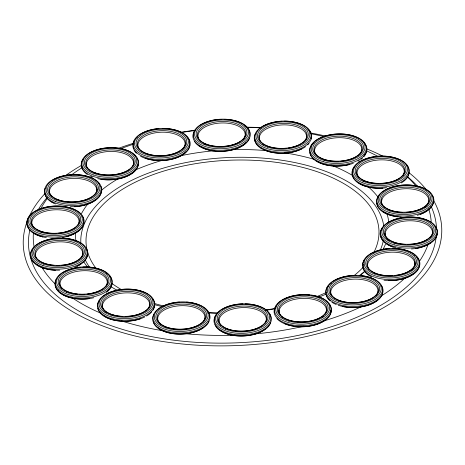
<?xml version="1.0" encoding="UTF-8"?>
<svg xmlns="http://www.w3.org/2000/svg" width="465" height="465" viewBox="0 0 465 465"><rect width="100%" height="100%" fill="white"/><g stroke="black" fill="none" stroke-linecap="round" stroke-linejoin="round"><path stroke-width="0.7" d="M383.352 240.597A151.811 79.097 -2.3 0 1 380.079 250.589M364.938 271.281A151.811 79.097 -2.3 0 1 361.166 274.716M89.71 267.474A151.811 79.097 -2.3 0 1 85.217 259.854M80.84 243.3A151.811 79.097 -2.3 0 1 224.868 157.716A151.811 79.097 -2.3 0 1 383.84 226.478M96.284 268.642A146.58 76.37 -2.3 0 1 224.868 160.448A146.58 76.37 -2.3 0 1 373.581 252.983M363.485 266.922A146.58 76.37 -2.3 0 1 353.888 275.762M326.442 292.421A146.58 76.37 -2.3 0 1 316.81 296.56M275.303 308.365A146.58 76.37 -2.3 0 1 265.538 310.016M217.579 312.992A146.58 76.37 -2.3 0 1 208.308 312.608M164.145 306.121A146.58 76.37 -2.3 0 1 154.043 303.36M121.999 289.939A146.58 76.37 -2.3 0 1 111.774 283.354M433.653 200.543A209.395 109.101 -2.3 0 1 240.556 345.385A209.395 109.101 -2.3 0 1 27.499 220.579M29.132 216.731A209.395 109.101 -2.3 0 1 44.902 193.643M65.553 175.596A209.395 109.101 -2.3 0 1 81.776 165.215M117.738 148.608A209.395 109.101 -2.3 0 1 133.966 143.115M180.78 132.275A209.395 109.101 -2.3 0 1 195.381 130.194M246.404 127.207A209.395 109.101 -2.3 0 1 261.26 127.567M310.544 132.967A209.395 109.101 -2.3 0 1 325.541 136.036M366.56 148.794A209.395 109.101 -2.3 0 1 383.276 156.426M408.845 172.596A209.395 109.101 -2.3 0 1 426.725 190.208M436.246 236.313A204.164 106.369 -2.3 0 1 214.772 343.089A204.164 106.369 -2.3 0 1 29.923 229.716M38.188 209.744A204.164 106.369 -2.3 0 1 47.279 197.311M407.218 176.456A204.164 106.369 -2.3 0 1 417.971 186.744M431.177 206.483A204.164 106.369 -2.3 0 1 436.525 229.193M428.294 243.788A199.165 103.765 -2.3 0 1 419.273 261.557M405.364 277.646A199.165 103.765 -2.3 0 1 381.335 295.88M362.456 306.162A199.165 103.765 -2.3 0 1 323.89 320.92M303.773 326.232A199.165 103.765 -2.3 0 1 254.477 333.951M235.069 335.155A199.165 103.765 -2.3 0 1 185.21 333.678M164.099 330.958A199.165 103.765 -2.3 0 1 121.563 320.937M100.364 313.021A199.165 103.765 -2.3 0 1 72.366 297.908M55.056 283.853A199.165 103.765 -2.3 0 1 41.902 267.27M34.143 247.055A199.165 103.765 -2.3 0 1 33.434 232.738M40.769 208.75A199.165 103.765 -2.3 0 1 47.343 198.45M71.296 175.073A199.165 103.765 -2.3 0 1 82.073 167.696M120.557 148.759A199.165 103.765 -2.3 0 1 133.153 144.29M181.094 132.583A199.165 103.765 -2.3 0 1 195.004 130.52M246.88 127.445A199.165 103.765 -2.3 0 1 261.377 127.858M310.789 133.711A199.165 103.765 -2.3 0 1 324.21 136.634M366.222 150.689A199.165 103.765 -2.3 0 1 378.277 156.571M407.055 176.607A199.165 103.765 -2.3 0 1 416.204 186.326M428.672 208.721A199.165 103.765 -2.3 0 1 431.195 221.619M385.473 244.218A156.81 81.701 -2.3 0 1 383.09 249.269M364.676 271.304A156.81 81.701 -2.3 0 1 359.149 275.716M325.953 294.223A156.81 81.701 -2.3 0 1 318.141 297.304M275.042 308.818A156.81 81.701 -2.3 0 1 265.486 310.341M217.231 313.23A156.81 81.701 -2.3 0 1 208.855 312.933M162.116 306.569A156.81 81.701 -2.3 0 1 154.769 304.732M117.267 290.305A156.81 81.701 -2.3 0 1 110.809 286.62M87.606 267.067A156.81 81.701 -2.3 0 1 83.584 261.568M75.876 241.056A156.81 81.701 -2.3 0 1 75.702 232.715M81.497 213.569A156.81 81.701 -2.3 0 1 88.036 203.693M100.981 190.638A156.81 81.701 -2.3 0 1 118.837 178.339M135.379 170.01A156.81 81.701 -2.3 0 1 162.878 160.158M180.833 155.711A156.81 81.701 -2.3 0 1 214.365 150.73M231.907 149.684A156.81 81.701 -2.3 0 1 266.788 150.666M284.353 152.787A156.81 81.701 -2.3 0 1 314.648 159.46M331.347 165.174A156.81 81.701 -2.3 0 1 352.639 175.532M368.292 186.814A156.81 81.701 -2.3 0 1 378.214 197.323M386.909 213.545A156.81 81.701 -2.3 0 1 388.787 222.421M269.671 314.032A28.72 14.961 -2.3 0 1 242.451 334.899A28.72 14.961 -2.3 0 1 215.87 315.375M245.357 303.918A28.231 14.711 -2.3 0 1 266.096 326.139A28.231 14.711 -2.3 0 1 217.725 326.291A28.231 14.711 -2.3 0 1 242.742 303.93M221.235 325.709A23.634 12.311 -2.3 0 1 241.277 307.667A23.634 12.311 -2.3 0 1 265.166 323.047M218.666 321.274A24.116 12.567 -2.3 0 1 218.922 319.955M265.399 328.953A26.958 14.049 -2.3 0 1 219.23 329.516M270.618 322.652A28.231 14.711 -2.3 0 1 243.096 335.904A28.231 14.711 -2.3 0 1 214.981 324.651M329.179 304.046A28.72 14.961 -2.3 0 1 302.948 325.663A28.72 14.961 -2.3 0 1 276.262 305.749M311.858 295.229A28.231 14.711 -2.3 0 1 321.844 319.693A28.231 14.711 -2.3 0 1 275.367 313.817A28.231 14.711 -2.3 0 1 309.737 294.961M280.61 315.59A23.634 12.311 -2.3 0 1 303.267 298.367A23.634 12.311 -2.3 0 1 324.605 314.77M323.303 316.194A23.634 12.311 -2.3 0 1 322.251 317.101M282.918 317.944A23.634 12.311 -2.3 0 1 281.47 316.63M278.733 312.486A24.116 12.567 -2.3 0 1 279.087 310.51M326.482 308.853A24.116 12.567 -2.3 0 1 326.843 310.149M324.425 320.565A26.958 14.049 -2.3 0 1 284.534 323.599M330.987 310.143A28.231 14.711 -2.3 0 1 309.434 326.093A28.231 14.711 -2.3 0 1 276.89 318.513M381.474 285.754A28.72 14.961 -2.3 0 1 352.923 306.447A28.72 14.961 -2.3 0 1 328.325 285.917M330.255 284.034A28.72 14.961 -2.3 0 1 331.4 283.139M359.631 275.565A28.231 14.711 -2.3 0 1 376.348 298.722A28.231 14.711 -2.3 0 1 328.447 296.821A28.231 14.711 -2.3 0 1 356.376 275.437M332.045 296.141A23.634 12.311 -2.3 0 1 355.382 279.116A23.634 12.311 -2.3 0 1 375.923 295.845M378.039 299.611A26.958 14.049 -2.3 0 1 342.688 306.505M382.602 291.305A28.231 14.711 -2.3 0 1 367.972 305.238A28.231 14.711 -2.3 0 1 338.282 305.273M336.271 304.529A28.231 14.711 -2.3 0 1 331.917 302.267M330.26 301.041A28.231 14.711 -2.3 0 1 326.413 295.374M416.739 256.93A28.72 14.961 -2.3 0 1 392.762 279.407A28.72 14.961 -2.3 0 1 364.38 259.952M414.077 254.797A28.72 14.961 -2.3 0 1 415.233 255.616M392.559 248.49A28.231 14.711 -2.3 0 1 415.419 270.02A28.231 14.711 -2.3 0 1 367.106 271.641A28.231 14.711 -2.3 0 1 389.275 248.601M392.82 275.722A24.116 12.567 -2.3 0 1 369.175 258.697A24.116 12.567 -2.3 0 1 410.287 255.029A24.116 12.567 -2.3 0 1 394.965 275.53M369.35 269.822A23.634 12.311 -2.3 0 1 393.367 252.175A23.634 12.311 -2.3 0 1 411.031 270.613M414.513 261.818A24.116 12.567 -2.3 0 1 415.315 264.387M413.908 273.536A26.958 14.049 -2.3 0 1 388.525 280.628M419.459 264.765A28.231 14.711 -2.3 0 1 384.003 280.215M371.64 276.937A28.231 14.711 -2.3 0 1 363.072 267.404M363.101 265.556A28.231 14.711 -2.3 0 1 363.368 264.323M435.688 227.019A28.72 14.961 -2.3 0 1 408.41 248.089A28.72 14.961 -2.3 0 1 382.323 228.158M405.201 244.369A24.116 12.567 -2.3 0 1 389.368 224.955A24.116 12.567 -2.3 0 1 430.462 225.688A24.116 12.567 -2.3 0 1 408.067 244.421M388.978 240.347A23.634 12.311 -2.3 0 1 406.736 220.898A23.634 12.311 -2.3 0 1 430.671 237.179M384.799 234.895A24.116 12.567 -2.3 0 1 384.968 233.575M430.485 242.974A26.958 14.049 -2.3 0 1 415.512 248.606M393.088 247.002A26.958 14.049 -2.3 0 1 386.892 243.898M437.112 233.779A28.231 14.711 -2.3 0 1 411.42 248.967M395.703 247.775A28.231 14.711 -2.3 0 1 380.748 236.214M432.299 195.346A28.72 14.961 -2.3 0 1 404.248 216.033A28.72 14.961 -2.3 0 1 378.737 195.998M402.004 212.325A24.116 12.567 -2.3 0 1 385.154 193.318A24.116 12.567 -2.3 0 1 426.132 192.981A24.116 12.567 -2.3 0 1 406.323 212.29M382.497 205.135A23.634 12.311 -2.3 0 1 408.781 188.767A23.634 12.311 -2.3 0 1 424.841 207.297M384.014 207.128A23.634 12.311 -2.3 0 1 383.212 206.204M381.358 201.299A24.116 12.567 -2.3 0 1 381.835 199.991M431.049 206.431A26.958 14.049 -2.3 0 1 429.869 208.122M428.864 209.204A26.958 14.049 -2.3 0 1 420.389 214.301M398.127 216.87A26.958 14.049 -2.3 0 1 383.23 211.837M433.45 201.514A28.231 14.711 -2.3 0 1 417.215 215.295M401.202 217.004A28.231 14.711 -2.3 0 1 377.016 203.124M406.718 165.162A28.72 14.961 -2.3 0 1 380.114 187.174A28.72 14.961 -2.3 0 1 355.045 166.168M377.958 183.489A24.116 12.567 -2.3 0 1 360.753 164.354A24.116 12.567 -2.3 0 1 402.051 164.552A24.116 12.567 -2.3 0 1 380.108 183.495M358.806 177.508A23.634 12.311 -2.3 0 1 379.731 159.902A23.634 12.311 -2.3 0 1 403.126 175.311M404.265 170.132A24.116 12.567 -2.3 0 1 404.765 172.073M382.91 188.197A26.958 14.049 -2.3 0 1 358.695 182.983M408.845 173.683A28.231 14.711 -2.3 0 1 401.283 182.931M386.624 187.68A28.231 14.711 -2.3 0 1 352.528 175.09M363.746 142.441A28.72 14.961 -2.3 0 1 336.765 165.011A28.72 14.961 -2.3 0 1 314.102 142.592M338.148 161.314A24.116 12.567 -2.3 0 1 316.816 143.516A24.116 12.567 -2.3 0 1 358.004 141.029A24.116 12.567 -2.3 0 1 341.019 161.14M316.031 154.903A23.634 12.311 -2.3 0 1 338.689 137.686A23.634 12.311 -2.3 0 1 360.026 154.089M314.154 151.805A24.116 12.567 -2.3 0 1 314.323 150.486M364.554 154.438A26.958 14.049 -2.3 0 1 363.961 155.595M349.517 164.523A26.958 14.049 -2.3 0 1 316.799 161.186M366.467 150.689A28.231 14.711 -2.3 0 1 363.851 156.734M362.473 158.135A28.231 14.711 -2.3 0 1 360.828 159.46M359.218 160.53A28.231 14.711 -2.3 0 1 358.05 161.198M353.255 163.314A28.231 14.711 -2.3 0 1 324.93 164.651A28.231 14.711 -2.3 0 1 310.05 152.503M307.534 128.741A28.72 14.961 -2.3 0 1 286.527 151.95A28.72 14.961 -2.3 0 1 255.5 133.658M284.324 121.185A28.231 14.711 -2.3 0 1 307.074 142.819A28.231 14.711 -2.3 0 1 258.645 144.144A28.231 14.711 -2.3 0 1 281.703 121.255M286.266 148.277A24.116 12.567 -2.3 0 1 260.307 132.223A24.116 12.567 -2.3 0 1 300.989 127.079A24.116 12.567 -2.3 0 1 288.387 148.01M260.65 141.889A23.634 12.311 -2.3 0 1 282.499 124.899A23.634 12.311 -2.3 0 1 305.563 140.116M263.841 144.987A23.634 12.311 -2.3 0 1 262.748 144.162M259.139 137.454A24.116 12.567 -2.3 0 1 259.615 136.146M306.168 134.304A24.116 12.567 -2.3 0 1 306.743 135.571M301.762 148.829A26.958 14.049 -2.3 0 1 263.382 149.445M261.562 148.376A26.958 14.049 -2.3 0 1 260.481 147.603M309.016 143.435A28.231 14.711 -2.3 0 1 307.725 144.859M305.586 146.649A28.231 14.711 -2.3 0 1 274.071 152.694A28.231 14.711 -2.3 0 1 254.797 139.279M311.207 137.053A28.231 14.711 -2.3 0 1 311.132 138.901M245.067 125.986A28.72 14.961 -2.3 0 1 225.752 149.986A28.72 14.961 -2.3 0 1 194.376 131.339M224.915 119.307A28.231 14.711 -2.3 0 1 244.881 141.604A28.231 14.711 -2.3 0 1 196.736 141.755A28.231 14.711 -2.3 0 1 220.991 119.319M198.508 138.558A23.634 12.311 -2.3 0 1 223.392 122.958A23.634 12.311 -2.3 0 1 243.666 139.035M245.212 133.234A24.116 12.567 -2.3 0 1 245.712 135.175M246.125 142.552A26.958 14.049 -2.3 0 1 223.619 151.317A26.958 14.049 -2.3 0 1 199.113 145.696M249.525 138.018A28.231 14.711 -2.3 0 1 223.188 151.218A28.231 14.711 -2.3 0 1 194.411 141.203M187.046 136.942A28.72 14.961 -2.3 0 1 163.262 159.408A28.72 14.961 -2.3 0 1 134.542 140.168M136.361 138.024A28.72 14.961 -2.3 0 1 137.396 137.094M162.866 128.503A28.231 14.711 -2.3 0 1 185.831 149.933A28.231 14.711 -2.3 0 1 137.64 151.834A28.231 14.711 -2.3 0 1 158.925 128.654M139.326 149.405A23.634 12.311 -2.3 0 1 161.983 132.188A23.634 12.311 -2.3 0 1 183.32 148.591M137.448 146.306A24.116 12.567 -2.3 0 1 137.623 144.987M186.029 151.776A26.958 14.049 -2.3 0 1 145.092 158.176M189.761 145.19A28.231 14.711 -2.3 0 1 171.457 159.28A28.231 14.711 -2.3 0 1 140.575 156.252M136.437 153.235A28.231 14.711 -2.3 0 1 134.118 150.032M133.507 148.236A28.231 14.711 -2.3 0 1 133.345 147.01M137.041 158.065A28.72 14.961 -2.3 0 1 108.984 178.752A28.72 14.961 -2.3 0 1 83.479 158.716M134.49 155.304A28.72 14.961 -2.3 0 1 135.908 156.647M87.234 167.853A23.634 12.311 -2.3 0 1 110.071 151.439A23.634 12.311 -2.3 0 1 132.525 166.679M86.095 164.017A24.116 12.567 -2.3 0 1 86.577 162.709M135.443 169.719A26.958 14.049 -2.3 0 1 134.606 170.841M133.6 171.922A26.958 14.049 -2.3 0 1 100.841 179.31M138.192 164.232A28.231 14.711 -2.3 0 1 97.667 178.641M92.489 177.101A28.231 14.711 -2.3 0 1 90.57 176.293M87.478 174.578A28.231 14.711 -2.3 0 1 81.759 165.842M100.795 185.994A28.72 14.961 -2.3 0 1 73.453 205.669A28.72 14.961 -2.3 0 1 45.198 187.988M98.632 183.14A28.72 14.961 -2.3 0 1 99.638 184.245M51.638 196.492A23.634 12.311 -2.3 0 1 71.674 178.455A23.634 12.311 -2.3 0 1 95.563 193.835M96.406 188.023A24.116 12.567 -2.3 0 1 97.104 189.947M95.802 199.741A26.958 14.049 -2.3 0 1 74.638 206.768M53.318 202.862A26.958 14.049 -2.3 0 1 51.133 201.508M101.312 190.359A28.231 14.711 -2.3 0 1 70.418 206.716M55.434 203.961A28.231 14.711 -2.3 0 1 44.966 193.614M82.276 216.022A28.72 14.961 -2.3 0 1 52.4 237.086A28.72 14.961 -2.3 0 1 31.335 214.685M56.102 233.378A24.116 12.567 -2.3 0 1 33.829 215.841A24.116 12.567 -2.3 0 1 75.097 213.022A24.116 12.567 -2.3 0 1 58.253 233.232M33.265 227.001A23.634 12.311 -2.3 0 1 55.422 209.791A23.634 12.311 -2.3 0 1 77.62 225.688M31.388 223.898A24.116 12.567 -2.3 0 1 31.556 222.578M79.12 230.268A26.958 14.049 -2.3 0 1 66.106 236.79M42.92 236.964A26.958 14.049 -2.3 0 1 34.032 233.285M83.7 222.781A28.231 14.711 -2.3 0 1 62.537 237.429M46.361 237.58A28.231 14.711 -2.3 0 1 27.336 225.217M86.217 248.473A28.72 14.961 -2.3 0 1 58.16 269.159A28.72 14.961 -2.3 0 1 32.655 249.124M53.801 265.317A24.116 12.567 -2.3 0 1 39.624 246.02A24.116 12.567 -2.3 0 1 79.922 246.002A24.116 12.567 -2.3 0 1 61.682 265.317M59.526 265.451A24.116 12.567 -2.3 0 1 56.643 265.474M36.787 258.86A23.634 12.311 -2.3 0 1 59.625 241.841A23.634 12.311 -2.3 0 1 81.05 258.075M80.736 264.039A26.958 14.049 -2.3 0 1 77.306 266.102M55.486 270.264A26.958 14.049 -2.3 0 1 36.119 264.172M87.344 254.024A28.231 14.711 -2.3 0 1 74.987 267.166M59.706 270.142A28.231 14.711 -2.3 0 1 31.155 258.092M109.699 276.001A28.72 14.961 -2.3 0 1 85.2 297.931A28.72 14.961 -2.3 0 1 56.41 279.076M106.514 273.321A28.72 14.961 -2.3 0 1 107.671 274.141M83.032 267.055A28.231 14.711 -2.3 0 1 108.7 287.719A28.231 14.711 -2.3 0 1 60.38 290.805A28.231 14.711 -2.3 0 1 80.404 267.224M77.393 294.083A24.116 12.567 -2.3 0 1 64.298 274.774A24.116 12.567 -2.3 0 1 104.212 274.652A24.116 12.567 -2.3 0 1 87.408 294.054M84.537 294.287A24.116 12.567 -2.3 0 1 79.509 294.264M61.787 288.346A23.634 12.311 -2.3 0 1 82.718 270.746A23.634 12.311 -2.3 0 1 106.113 286.155M108.891 289.364A26.958 14.049 -2.3 0 1 107.752 290.741M89.373 298.67A26.958 14.049 -2.3 0 1 59.735 292.2M58.793 291.16A26.958 14.049 -2.3 0 1 58.02 290.073M111.827 284.528A28.231 14.711 -2.3 0 1 106.427 292.351M93.854 297.734A28.231 14.711 -2.3 0 1 55.509 285.929M152.921 299.117A28.72 14.961 -2.3 0 1 125.643 320.182A28.72 14.961 -2.3 0 1 99.557 300.25M122.434 316.462A24.116 12.567 -2.3 0 1 106.462 297.158A24.116 12.567 -2.3 0 1 147.481 297.565A24.116 12.567 -2.3 0 1 126.021 316.496M106.212 312.445A23.634 12.311 -2.3 0 1 123.475 293.031A23.634 12.311 -2.3 0 1 148.259 308.783M102.033 306.987A24.116 12.567 -2.3 0 1 102.201 305.674M140.657 318.688A26.958 14.049 -2.3 0 1 103.096 315.206M154.345 305.877A28.231 14.711 -2.3 0 1 153.014 310.155M151.73 311.916A28.231 14.711 -2.3 0 1 146.522 316.055M144.691 317.02A28.231 14.711 -2.3 0 1 115.343 320.391A28.231 14.711 -2.3 0 1 97.981 308.307M207.303 310.899A28.72 14.961 -2.3 0 1 183.384 332.888A28.72 14.961 -2.3 0 1 153.851 314.474M186.587 302.128A28.231 14.711 -2.3 0 1 204.1 324.721A28.231 14.711 -2.3 0 1 156.566 324.576A28.231 14.711 -2.3 0 1 179.403 302.111M161.099 324.977A23.634 12.311 -2.3 0 1 179.868 305.761A23.634 12.311 -2.3 0 1 202.88 322.408M202.955 327.883A26.958 14.049 -2.3 0 1 158.338 328.017M208.959 321.559A28.231 14.711 -2.3 0 1 180.153 334.027A28.231 14.711 -2.3 0 1 153.374 321.937M225.694 329.296A26.958 14.049 -2.3 0 0 269.229 319.252A26.958 14.049 -2.3 0 0 232.889 305.034A26.958 14.049 -2.3 0 0 225.694 329.296M226.682 328.633A25.389 13.229 -2.3 0 0 267.677 319.17A25.389 13.229 -2.3 0 0 233.459 305.784A25.389 13.229 -2.3 0 0 226.682 328.633M227.507 328.877A24.116 12.567 -2.3 0 0 266.451 319.891A24.116 12.567 -2.3 0 0 233.947 307.173A24.116 12.567 -2.3 0 0 227.507 328.877M288.875 321.106A26.958 14.049 -2.3 0 0 329.644 308.062A26.958 14.049 -2.3 0 0 289.585 296.74A26.958 14.049 -2.3 0 0 288.875 321.106M289.683 320.379A25.389 13.229 -2.3 0 0 328.075 308.097A25.389 13.229 -2.3 0 0 290.352 297.437A25.389 13.229 -2.3 0 0 289.683 320.379M290.363 320.577A24.116 12.567 -2.3 0 0 326.831 308.911A24.116 12.567 -2.3 0 0 291.003 298.786A24.116 12.567 -2.3 0 0 290.363 320.577M338.875 301.372A26.958 14.049 -2.3 0 0 381.126 289.8A26.958 14.049 -2.3 0 0 342.833 277.001A26.958 14.049 -2.3 0 0 338.875 301.372M339.77 300.669A25.389 13.229 -2.3 0 0 379.562 289.771A25.389 13.229 -2.3 0 0 343.501 277.721A25.389 13.229 -2.3 0 0 339.77 300.669M340.531 300.896A24.116 12.567 -2.3 0 0 378.324 290.544A24.116 12.567 -2.3 0 0 344.077 279.093A24.116 12.567 -2.3 0 0 340.531 300.896M374.203 273.879A26.958 14.049 -2.3 0 0 417.733 263.829A26.958 14.049 -2.3 0 0 381.399 249.612A26.958 14.049 -2.3 0 0 374.203 273.879M375.191 273.211A25.389 13.229 -2.3 0 0 416.181 263.748A25.389 13.229 -2.3 0 0 381.968 250.362A25.389 13.229 -2.3 0 0 375.191 273.211M394.314 244.886A28.231 14.711 -2.3 0 0 437.007 231.227A28.231 14.711 -2.3 0 0 395.058 219.375A28.231 14.711 -2.3 0 0 394.314 244.886M394.936 243.509A26.958 14.049 -2.3 0 0 435.705 230.471A26.958 14.049 -2.3 0 0 395.645 219.149A26.958 14.049 -2.3 0 0 394.936 243.509M395.744 242.782A25.389 13.229 -2.3 0 0 434.136 230.501A25.389 13.229 -2.3 0 0 396.413 219.84A25.389 13.229 -2.3 0 0 395.744 242.782M389.002 212.319A28.231 14.711 -2.3 0 0 433.246 200.2A28.231 14.711 -2.3 0 0 393.152 186.796A28.231 14.711 -2.3 0 0 389.002 212.319M389.693 210.965A26.958 14.049 -2.3 0 0 431.95 199.392A26.958 14.049 -2.3 0 0 393.657 186.593A26.958 14.049 -2.3 0 0 389.693 210.965M390.594 210.267A25.389 13.229 -2.3 0 0 430.381 199.369A25.389 13.229 -2.3 0 0 394.326 187.314A25.389 13.229 -2.3 0 0 390.594 210.267M362.892 182.89A28.231 14.711 -2.3 0 0 408.479 172.37A28.231 14.711 -2.3 0 0 370.425 157.484A28.231 14.711 -2.3 0 0 362.892 182.89M363.659 181.559A26.958 14.049 -2.3 0 0 407.189 171.515A26.958 14.049 -2.3 0 0 370.855 157.298A26.958 14.049 -2.3 0 0 363.659 181.559M364.641 180.897A25.389 13.229 -2.3 0 0 405.637 171.434A25.389 13.229 -2.3 0 0 371.419 158.048A25.389 13.229 -2.3 0 0 364.641 180.897M323.675 161.797A28.231 14.711 -2.3 0 0 366.362 148.137A28.231 14.711 -2.3 0 0 324.419 136.286A28.231 14.711 -2.3 0 0 323.675 161.797M324.297 160.419A26.958 14.049 -2.3 0 0 365.06 147.376A26.958 14.049 -2.3 0 0 325.006 136.059A26.958 14.049 -2.3 0 0 324.297 160.419M325.099 159.693A25.389 13.229 -2.3 0 0 363.491 147.411A25.389 13.229 -2.3 0 0 325.767 136.751A25.389 13.229 -2.3 0 0 325.099 159.693M267.474 147.12A26.958 14.049 -2.3 0 0 309.731 135.548A26.958 14.049 -2.3 0 0 271.438 122.748A26.958 14.049 -2.3 0 0 267.474 147.12M268.375 146.423A25.389 13.229 -2.3 0 0 308.161 135.524A25.389 13.229 -2.3 0 0 272.106 123.469A25.389 13.229 -2.3 0 0 268.375 146.423M204.6 144.667A26.958 14.049 -2.3 0 0 248.136 134.618A26.958 14.049 -2.3 0 0 211.802 120.4A26.958 14.049 -2.3 0 0 204.6 144.667M205.588 143.999A25.389 13.229 -2.3 0 0 246.584 134.536A25.389 13.229 -2.3 0 0 212.366 121.15A25.389 13.229 -2.3 0 0 205.588 143.999M206.419 144.249A24.116 12.567 -2.3 0 0 245.357 135.257A24.116 12.567 -2.3 0 0 212.854 122.545A24.116 12.567 -2.3 0 0 206.419 144.249M147.591 154.921A26.958 14.049 -2.3 0 0 188.36 141.877A26.958 14.049 -2.3 0 0 148.3 130.56A26.958 14.049 -2.3 0 0 147.591 154.921M148.399 154.194A25.389 13.229 -2.3 0 0 186.785 141.912A25.389 13.229 -2.3 0 0 149.067 131.252A25.389 13.229 -2.3 0 0 148.399 154.194M149.079 154.392A24.116 12.567 -2.3 0 0 185.547 142.726A24.116 12.567 -2.3 0 0 149.713 132.601A24.116 12.567 -2.3 0 0 149.079 154.392M93.738 175.038A28.231 14.711 -2.3 0 0 137.983 162.919A28.231 14.711 -2.3 0 0 97.888 149.515A28.231 14.711 -2.3 0 0 93.738 175.038M94.436 173.683A26.958 14.049 -2.3 0 0 136.687 162.111A26.958 14.049 -2.3 0 0 98.4 149.311A26.958 14.049 -2.3 0 0 94.436 173.683M95.331 172.986A25.389 13.229 -2.3 0 0 135.123 162.087A25.389 13.229 -2.3 0 0 99.062 150.032A25.389 13.229 -2.3 0 0 95.331 172.986M96.092 173.207A24.116 12.567 -2.3 0 0 133.885 162.855A24.116 12.567 -2.3 0 0 99.638 151.404A24.116 12.567 -2.3 0 0 96.092 173.207M55.329 201.415A28.231 14.711 -2.3 0 0 100.917 190.888A28.231 14.711 -2.3 0 0 62.868 176.003A28.231 14.711 -2.3 0 0 55.329 201.415M56.096 200.084A26.958 14.049 -2.3 0 0 99.626 190.04A26.958 14.049 -2.3 0 0 63.292 175.822A26.958 14.049 -2.3 0 0 56.096 200.084M57.079 199.421A25.389 13.229 -2.3 0 0 98.074 189.958A25.389 13.229 -2.3 0 0 63.856 176.572A25.389 13.229 -2.3 0 0 57.079 199.421M57.91 199.665A24.116 12.567 -2.3 0 0 96.854 190.679A24.116 12.567 -2.3 0 0 64.35 177.961A24.116 12.567 -2.3 0 0 57.91 199.665M40.908 233.889A28.231 14.711 -2.3 0 0 83.601 220.236A28.231 14.711 -2.3 0 0 41.652 208.378A28.231 14.711 -2.3 0 0 40.908 233.889M41.53 232.512A26.958 14.049 -2.3 0 0 82.293 219.474A26.958 14.049 -2.3 0 0 42.239 208.151A26.958 14.049 -2.3 0 0 41.53 232.512M42.332 231.785A25.389 13.229 -2.3 0 0 80.724 219.503A25.389 13.229 -2.3 0 0 43.001 208.843A25.389 13.229 -2.3 0 0 42.332 231.785M42.914 265.445A28.231 14.711 -2.3 0 0 87.164 253.32A28.231 14.711 -2.3 0 0 47.064 239.923A28.231 14.711 -2.3 0 0 42.914 265.445M43.611 264.091A26.958 14.049 -2.3 0 0 85.862 252.518A26.958 14.049 -2.3 0 0 47.575 239.719A26.958 14.049 -2.3 0 0 43.611 264.091M44.512 263.393A25.389 13.229 -2.3 0 0 84.299 252.489A25.389 13.229 -2.3 0 0 48.244 240.44A25.389 13.229 -2.3 0 0 44.512 263.393M66.64 292.404A26.958 14.049 -2.3 0 0 110.176 282.354A26.958 14.049 -2.3 0 0 73.836 268.136A26.958 14.049 -2.3 0 0 66.64 292.404M67.628 291.735A25.389 13.229 -2.3 0 0 108.618 282.272A25.389 13.229 -2.3 0 0 74.406 268.886A25.389 13.229 -2.3 0 0 67.628 291.735M111.548 316.979A28.231 14.711 -2.3 0 0 154.241 303.325A28.231 14.711 -2.3 0 0 112.292 291.468A28.231 14.711 -2.3 0 0 111.548 316.979M112.17 315.607A26.958 14.049 -2.3 0 0 152.939 302.564A26.958 14.049 -2.3 0 0 112.879 291.241A26.958 14.049 -2.3 0 0 112.17 315.607M112.978 314.881A25.389 13.229 -2.3 0 0 151.369 302.599A25.389 13.229 -2.3 0 0 113.646 291.939A25.389 13.229 -2.3 0 0 112.978 314.881M165.831 327.935A26.958 14.049 -2.3 0 0 208.082 316.357A26.958 14.049 -2.3 0 0 169.795 303.564A26.958 14.049 -2.3 0 0 165.831 327.935M166.726 327.232A25.389 13.229 -2.3 0 0 206.518 316.334A25.389 13.229 -2.3 0 0 170.463 304.284A25.389 13.229 -2.3 0 0 166.726 327.232M167.487 327.459A24.116 12.567 -2.3 0 0 205.286 317.107A24.116 12.567 -2.3 0 0 171.033 305.656A24.116 12.567 -2.3 0 0 167.487 327.459"/></g></svg>
